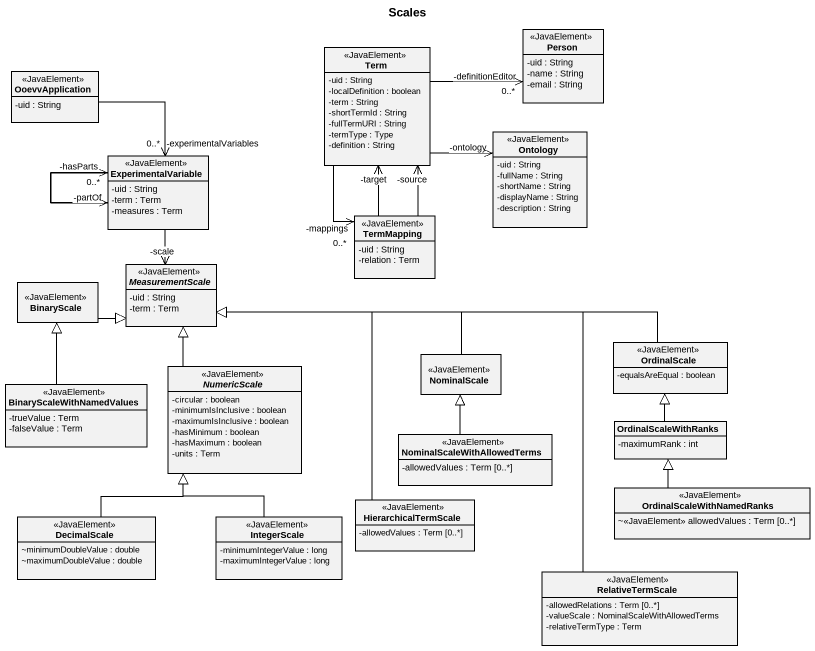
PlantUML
@startuml
title Scales
hide circle
hide empty members
skinparam classAttributeIconSize 0
class "Person" as Person_ <<JavaElement>> {
  -uid : String
  -name : String
  -email : String
}
class Term <<JavaElement>> {
  -uid : String
  -localDefinition : boolean
  -term : String
  -shortTermId : String
  -fullTermURI : String
  -termType : Type
  -definition : String
}
class OoevvApplication <<JavaElement>> {
  -uid : String
}
class Ontology <<JavaElement>> {
  -uid : String
  -fullName : String
  -shortName : String
  -displayName : String
  -description : String
}
class ExperimentalVariable <<JavaElement>> {
  -uid : String
  -term : Term
  -measures : Term
}
class TermMapping <<JavaElement>> {
  -uid : String
  -relation : Term
}
class BinaryScale <<JavaElement>>
abstract class MeasurementScale <<JavaElement>> {
  -uid : String
  -term : Term
}
abstract class NumericScale <<JavaElement>> {
  -circular : boolean
  -minimumIsInclusive : boolean
  -maximumIsInclusive : boolean
  -hasMinimum : boolean
  -hasMaximum : boolean
  -units : Term
}
class NominalScale <<JavaElement>>
class OrdinalScale <<JavaElement>> {
  -equalsAreEqual : boolean
}
class BinaryScaleWithNamedValues <<JavaElement>> {
  -trueValue : Term
  -falseValue : Term
}
class NominalScaleWithAllowedTerms <<JavaElement>> {
  -allowedValues : Term [0..*]
}
class OrdinalScaleWithRanks {
  -maximumRank : int
}
class OrdinalScaleWithNamedRanks <<JavaElement>> {
  ~<<JavaElement>> allowedValues : Term [0..*]
}
class DecimalScale <<JavaElement>> {
  ~minimumDoubleValue : double
  ~maximumDoubleValue : double
}
class IntegerScale <<JavaElement>> {
  -minimumIntegerValue : long
  -maximumIntegerValue : long
}
class HierarchicalTermScale <<JavaElement>> {
  -allowedValues : Term [0..*]
}
class RelativeTermScale <<JavaElement>> {
  -allowedRelations : Term [0..*]
  -valueScale : NominalScaleWithAllowedTerms
  -relativeTermType : Term
}
Person_ "-definitionEditor\n0..*" <-left- Term
Term "-source" <-- TermMapping
Term "-target" <-- TermMapping
Ontology "-ontology" <-left- Term
ExperimentalVariable "-experimentalVariables\n0..*" <-up- OoevvApplication
ExperimentalVariable "-hasParts\n0..*" <-- ExperimentalVariable
ExperimentalVariable "-partOf" <-- ExperimentalVariable
TermMapping "-mappings\n0..*" <-up- Term
BinaryScale -right-|> MeasurementScale
MeasurementScale "-scale" <-up- ExperimentalVariable
NumericScale -up-|> MeasurementScale
NominalScale -left-|> MeasurementScale
OrdinalScale -left-|> MeasurementScale
BinaryScaleWithNamedValues -up-|> BinaryScale
NominalScaleWithAllowedTerms -up-|> NominalScale
OrdinalScaleWithRanks -up-|> OrdinalScale
OrdinalScaleWithNamedRanks -up-|> OrdinalScaleWithRanks
DecimalScale -up-|> NumericScale
IntegerScale -up-|> NumericScale
HierarchicalTermScale -up-|> MeasurementScale
RelativeTermScale -up-|> MeasurementScale
@enduml
